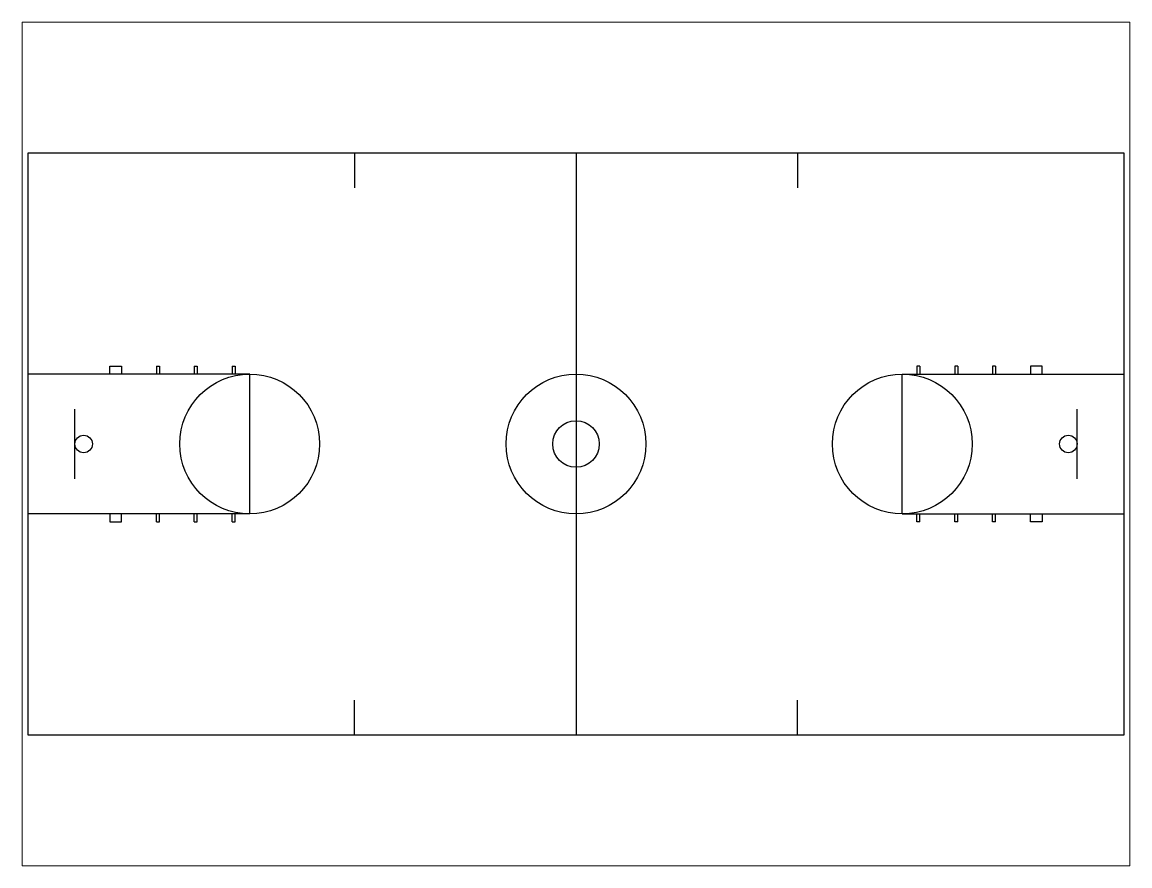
# Paper-space layout 'Layout1' of a CAD drawing. Header units: millimetres. Extents: x 1.05 to 9.45, y 0.8 to 7.2.
# The model-space entities are those that its viewports show. They can reach past a viewport. Long polylines and large blocks are cut down to what shows.
import ezdxf

# ---------------------------------------------------------------- set-up
doc = ezdxf.new("R2010")
doc.units = ezdxf.units.MM
doc.header["$MEASUREMENT"] = 0

# ---------------------------------------------------------------- blocks, each defined once
blk = doc.blocks.new('Recreation_BasketBall')
at = {"color": 0}
for p, q in [((0, 7620), (28651.2, 7620)), ((0, -7620), (0, 7620)), ((8534.4, 7620), (8534.4, 6705.6)), ((14325.6, 7620), (14325.6, -7620)), ((20116.8, 7620), (20116.8, 6705.6)), ((28651.2, 7620), (28651.2, -7620)), ((2133.6, 1828.8), (2133.6, 2032)), ((2133.6, 2032), (2438.4, 2032)), ((2438.4, 2032), (2438.4, 1828.8)), ((3352.8, 2032), (3352.8, 1828.8)), ((3352.8, 2032), (3429, 2032)), ((3429, 2032), (3429, 1828.8)), ((4343.4, 2032), (4419.6, 2032)), ((4343.4, 2032), (4343.4, 1828.8)), ((4419.6, 2032), (4419.6, 1828.8)), ((5334, 2032), (5410.2, 2032)), ((5334, 2032), (5334, 1828.8)), ((5410.2, 2032), (5410.2, 1828.8)), ((23241, 2032), (23241, 1828.8)), ((23317.2, 2032), (23241, 2032)), ((23317.2, 2032), (23317.2, 1828.8)), ((24231.6, 2032), (24231.6, 1828.8)), ((24307.8, 2032), (24231.6, 2032)), ((24307.8, 2032), (24307.8, 1828.8)), ((25298.4, 2032), (25222.2, 2032)), ((25222.2, 2032), (25222.2, 1828.8)), ((25298.4, 2032), (25298.4, 1828.8)), ((26212.8, 2032), (26212.8, 1828.8)), ((26517.6, 2032), (26212.8, 2032)), ((26517.6, 1828.8), (26517.6, 2032)), ((5791.2, 1828.8), (0, 1828.8)), ((5791.2, -1828.8), (5791.2, 1828.8)), ((22860, -1828.8), (22860, 1828.8)), ((22860, 1828.8), (28651.2, 1828.8)), ((1219.2, -914.4), (1219.2, 914.4)), ((27432, -914.4), (27432, 914.4)), ((5791.2, -1828.8), (0, -1828.8)), ((2133.6, -1828.8), (2133.6, -2032)), ((2438.4, -2032), (2438.4, -1828.8)), ((3352.8, -2032), (3352.8, -1828.8)), ((3429, -2032), (3429, -1828.8)), ((4343.4, -2032), (4343.4, -1828.8)), ((4419.6, -2032), (4419.6, -1828.8)), ((5334, -2032), (5334, -1828.8)), ((5410.2, -2032), (5410.2, -1828.8)), ((22860, -1828.8), (28651.2, -1828.8)), ((23241, -2032), (23241, -1828.8)), ((23317.2, -2032), (23317.2, -1828.8)), ((24231.6, -2032), (24231.6, -1828.8)), ((24307.8, -2032), (24307.8, -1828.8)), ((25222.2, -2032), (25222.2, -1828.8)), ((25298.4, -2032), (25298.4, -1828.8)), ((26212.8, -2032), (26212.8, -1828.8)), ((26517.6, -1828.8), (26517.6, -2032)), ((2133.6, -2032), (2438.4, -2032)), ((3352.8, -2032), (3429, -2032)), ((4343.4, -2032), (4419.6, -2032)), ((5334, -2032), (5410.2, -2032)), ((23317.2, -2032), (23241, -2032)), ((24307.8, -2032), (24231.6, -2032)), ((25298.4, -2032), (25222.2, -2032)), ((26517.6, -2032), (26212.8, -2032)), ((8534.4, -7620), (8534.4, -6705.6)), ((20116.8, -7620), (20116.8, -6705.6)), ((28651.2, -7620), (0, -7620))]:
    blk.add_line(p, q, dxfattribs=at)
for centre, radius in [((5791.2, 0), 1828.8), ((14325.6, 0), 1828.8), ((22860, 0), 1828.8), ((14325.6, 0), 609.6), ((1447.8, 0), 228.6), ((27203.4, 0), 228.6)]:
    blk.add_circle(centre, radius, dxfattribs=at)

msp = doc.modelspace()

# ---------------------------------------------------------------- block references
msp.add_blockref('Recreation_BasketBall', (0, 0))

psp = doc.layouts.get("Layout1")

# ---------------------------------------------------------------- viewports
at = {"layer": '0'}
psp.add_viewport(center=(5.25, 4), size=(8.4, 6.4), view_center_point=(14325.6, 0), view_height=22072.936915, dxfattribs=at)

doc.saveas('drawing.dxf')
